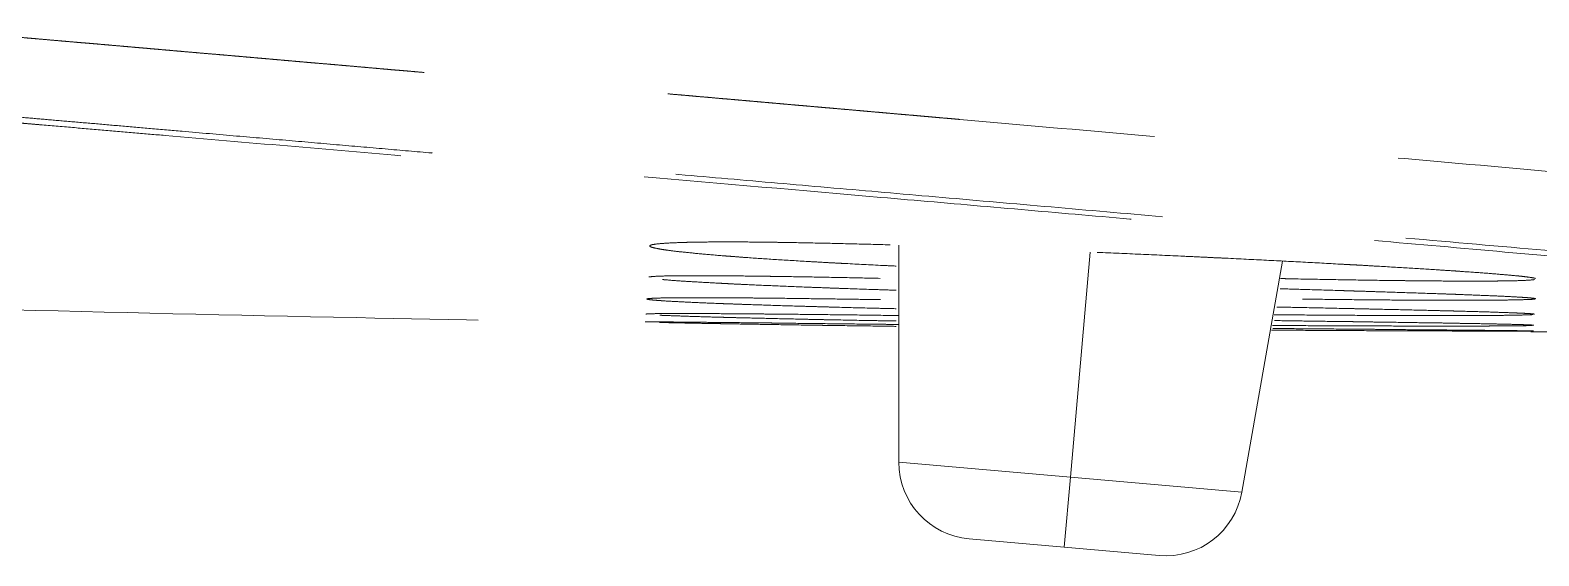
# Model space of a CAD drawing. Header units: millimetres. Extents: x 2433 to 4809, y -10272 to -6912.
# Drawn here: x 4035.81 to 4055.42, y -8257.72 to -8250.9 of the extents above; entities that cross this region are included whole.
import ezdxf

# ---------------------------------------------------------------- set-up
doc = ezdxf.new("R2010")
doc.units = ezdxf.units.MM
doc.linetypes.add('HIDDEN', pattern=[9.525, 6.35, -3.175])
doc.linetypes.add('HIDDEN2', pattern=[4.7625, 3.175, -1.5875])
doc.layers.add('HIDDEN', color=252, linetype='HIDDEN2', lineweight=13)

msp = doc.modelspace()

# ---------------------------------------------------------------- linework, layer by layer
at = {"layer": 'HIDDEN', "linetype": 'HIDDEN', "lineweight": 18, "extrusion": (-1, -2.22045e-16, 0)}
for p, q in [((4047.101, -8253.688), (4047.101, -8256.505)), ((4049.329, -8256.7), (4049.585, -8253.778)), ((4051.557, -8256.895), (4052.086, -8253.896)), ((4049.329, -8256.7), (4047.101, -8256.505)), ((4049.249, -8257.609), (4049.329, -8256.7)), ((4049.329, -8256.7), (4051.557, -8256.895)), ((4049.249, -8257.609), (4048.014, -8257.501)), ((4049.249, -8257.609), (4050.485, -8257.717))]:
    msp.add_line(p, q, dxfattribs=at)
at = {"layer": 'HIDDEN', "linetype": 'HIDDEN', "lineweight": 18}
for centre, start, end in [((4048.101, -8256.505), 180, 265), ((4050.572, -8256.721), 265, 350)]:
    msp.add_arc(centre, 1, start, end, dxfattribs=at)
for points, knots in [([(4034.609, -8250.897), (4034.643, -8250.9), (4034.712, -8250.906), (4034.815, -8250.915), (4034.918, -8250.924), (4035.021, -8250.933), (4035.124, -8250.941), (4035.227, -8250.95), (4035.33, -8250.959), (4035.433, -8250.968), (4035.536, -8250.977), (4035.639, -8250.986), (4035.742, -8250.995), (4035.846, -8251.004), (4035.949, -8251.013), (4036.052, -8251.022), (4036.155, -8251.031), (4036.258, -8251.04), (4036.361, -8251.049), (4036.464, -8251.058), (4036.567, -8251.066), (4036.67, -8251.075), (4036.773, -8251.084), (4036.876, -8251.093), (4036.98, -8251.102), (4037.083, -8251.111), (4037.186, -8251.12), (4037.289, -8251.129), (4037.392, -8251.138), (4037.495, -8251.147), (4037.597, -8251.156), (4037.7, -8251.165), (4037.803, -8251.174), (4037.906, -8251.183), (4038.009, -8251.192), (4038.112, -8251.201), (4038.215, -8251.209), (4038.318, -8251.218), (4038.42, -8251.227), (4038.523, -8251.236), (4038.626, -8251.245), (4038.728, -8251.254), (4038.831, -8251.263), (4038.934, -8251.272), (4039.036, -8251.281), (4039.139, -8251.29), (4039.241, -8251.299), (4039.344, -8251.308), (4039.446, -8251.317), (4039.549, -8251.326), (4039.651, -8251.334), (4039.753, -8251.343), (4039.856, -8251.352), (4039.958, -8251.361), (4040.06, -8251.37), (4040.162, -8251.379), (4040.264, -8251.388), (4040.366, -8251.397), (4040.468, -8251.406), (4040.57, -8251.415), (4040.672, -8251.423), (4040.774, -8251.432), (4040.876, -8251.441), (4040.977, -8251.45), (4041.079, -8251.459), (4041.181, -8251.468), (4041.282, -8251.477), (4041.384, -8251.486), (4041.485, -8251.494), (4041.586, -8251.503), (4041.688, -8251.512), (4041.789, -8251.521), (4041.89, -8251.53), (4041.991, -8251.539), (4042.092, -8251.547), (4042.193, -8251.556), (4042.294, -8251.565), (4042.395, -8251.574), (4042.496, -8251.583), (4042.596, -8251.592), (4042.697, -8251.6), (4042.798, -8251.609), (4042.898, -8251.618), (4042.998, -8251.627), (4043.099, -8251.635), (4043.199, -8251.644), (4043.299, -8251.653), (4043.399, -8251.662), (4043.499, -8251.67), (4043.599, -8251.679), (4043.699, -8251.688), (4043.798, -8251.697), (4043.898, -8251.705), (4043.998, -8251.714), (4044.097, -8251.723), (4044.196, -8251.732), (4044.296, -8251.74), (4044.395, -8251.749), (4044.494, -8251.758), (4044.593, -8251.766), (4044.692, -8251.775), (4044.79, -8251.784), (4044.889, -8251.792), (4044.988, -8251.801), (4045.086, -8251.809), (4045.184, -8251.818), (4045.283, -8251.827), (4045.381, -8251.835), (4045.479, -8251.844), (4045.577, -8251.853), (4045.675, -8251.861), (4045.772, -8251.87), (4045.87, -8251.878), (4045.968, -8251.887), (4046.065, -8251.895), (4046.162, -8251.904), (4046.259, -8251.912), (4046.357, -8251.921), (4046.453, -8251.929), (4046.55, -8251.938), (4046.647, -8251.946), (4046.744, -8251.955), (4046.84, -8251.963), (4046.936, -8251.972), (4047.033, -8251.98), (4047.129, -8251.989), (4047.225, -8251.997), (4047.321, -8252.005), (4047.416, -8252.014), (4047.512, -8252.022), (4047.607, -8252.031), (4047.703, -8252.039), (4047.798, -8252.047), (4048.648, -8252.122), (4050.254, -8252.263), (4052.563, -8252.466), (4054.835, -8252.667), (4057.046, -8252.862), (4059.162, -8253.05), (4061.229, -8253.234), (4063.264, -8253.415), (4065.249, -8253.594), (4066.643, -8253.721), (4067.55, -8253.804), (4068.066, -8253.851), (4068.533, -8253.895), (4068.952, -8253.934), (4069.218, -8253.959), (4069.366, -8253.973), (4069.416, -8253.977), (4069.464, -8253.982), (4069.511, -8253.986), (4069.557, -8253.991), (4069.602, -8253.995), (4069.647, -8253.999), (4069.69, -8254.003), (4069.733, -8254.008), (4069.775, -8254.012), (4069.815, -8254.015), (4069.855, -8254.019), (4069.894, -8254.023), (4069.932, -8254.027), (4069.969, -8254.031), (4070.005, -8254.034), (4070.04, -8254.038), (4070.074, -8254.041), (4070.107, -8254.044), (4070.139, -8254.048), (4070.17, -8254.051), (4070.2, -8254.054), (4070.229, -8254.057), (4070.258, -8254.06), (4070.285, -8254.063), (4070.311, -8254.065), (4070.337, -8254.068), (4070.361, -8254.07), (4070.384, -8254.073), (4070.407, -8254.075), (4070.428, -8254.078), (4070.448, -8254.08), (4070.468, -8254.082), (4070.486, -8254.084), (4070.498, -8254.085), (4070.503, -8254.086)], [0, 0, 0, 0, 0.001868, 0.003737, 0.005607, 0.007478, 0.009349, 0.011221, 0.013093, 0.014966, 0.01684, 0.018714, 0.02059, 0.022465, 0.024342, 0.026219, 0.028096, 0.029975, 0.031853, 0.033733, 0.035613, 0.037493, 0.039374, 0.041256, 0.043138, 0.045021, 0.046905, 0.048789, 0.050673, 0.052558, 0.054444, 0.05633, 0.058216, 0.060103, 0.061991, 0.063879, 0.065767, 0.067656, 0.069545, 0.071435, 0.073325, 0.075216, 0.077107, 0.078999, 0.080891, 0.082783, 0.084676, 0.086569, 0.088463, 0.090357, 0.092251, 0.094145, 0.096041, 0.097936, 0.099832, 0.101728, 0.103624, 0.105521, 0.107418, 0.109315, 0.111213, 0.113111, 0.115009, 0.116907, 0.118806, 0.120705, 0.122604, 0.124504, 0.126403, 0.128303, 0.130204, 0.132104, 0.134005, 0.135905, 0.137806, 0.139707, 0.141609, 0.14351, 0.145412, 0.147314, 0.149216, 0.151118, 0.15302, 0.154923, 0.156825, 0.158728, 0.16063, 0.162533, 0.164436, 0.166339, 0.168242, 0.170145, 0.172048, 0.173951, 0.175855, 0.177758, 0.179661, 0.181564, 0.183468, 0.185371, 0.187274, 0.189178, 0.191081, 0.192984, 0.194887, 0.19679, 0.198693, 0.200597, 0.202499, 0.204402, 0.206305, 0.208208, 0.210111, 0.212013, 0.213915, 0.215818, 0.21772, 0.219622, 0.221524, 0.223426, 0.225327, 0.227229, 0.22913, 0.231031, 0.232932, 0.234832, 0.236733, 0.238633, 0.240533, 0.242433, 0.244332, 0.246232, 0.248131, 0.250029, 0.297197, 0.345867, 0.395959, 0.447375, 0.499998, 0.553136, 0.612729, 0.678475, 0.749923, 0.775235, 0.800374, 0.825328, 0.850083, 0.874627, 0.878178, 0.881732, 0.885288, 0.888846, 0.892407, 0.89597, 0.899535, 0.903103, 0.906672, 0.910244, 0.913817, 0.917392, 0.92097, 0.924549, 0.928129, 0.931711, 0.935295, 0.938881, 0.942468, 0.946056, 0.949645, 0.953236, 0.956828, 0.960421, 0.964015, 0.96761, 0.971206, 0.974803, 0.978401, 0.981999, 0.985598, 0.989198, 0.992798, 0.996399, 1, 1, 1, 1]), ([(4034.302, -8251.984), (4034.336, -8251.987), (4034.403, -8251.993), (4034.504, -8252.001), (4034.609, -8252.01), (4034.717, -8252.02), (4034.827, -8252.029), (4034.94, -8252.039), (4035.056, -8252.048), (4035.174, -8252.059), (4035.296, -8252.069), (4035.42, -8252.08), (4035.547, -8252.09), (4035.676, -8252.102), (4035.809, -8252.113), (4036.038, -8252.132), (4036.36, -8252.16), (4036.77, -8252.195), (4037.172, -8252.23), (4037.969, -8252.298), (4039.166, -8252.401), (4041.24, -8252.579), (4043.837, -8252.804), (4046.322, -8253.02), (4048.271, -8253.189), (4049.678, -8253.312), (4051.103, -8253.437), (4052.64, -8253.571), (4054.257, -8253.713), (4055.918, -8253.86), (4057.403, -8253.991), (4058.733, -8254.109), (4059.93, -8254.215), (4061.094, -8254.319), (4062.195, -8254.417), (4063.21, -8254.509), (4064.124, -8254.591), (4064.942, -8254.666), (4065.615, -8254.728), (4066.166, -8254.779), (4066.616, -8254.822), (4067.014, -8254.86), (4067.259, -8254.884), (4067.391, -8254.897), (4067.428, -8254.901), (4067.465, -8254.904), (4067.502, -8254.908), (4067.538, -8254.912), (4067.573, -8254.915), (4067.608, -8254.919), (4067.643, -8254.922), (4067.676, -8254.926), (4067.71, -8254.929), (4067.742, -8254.933), (4067.774, -8254.936), (4067.806, -8254.939), (4067.836, -8254.942), (4067.866, -8254.945), (4067.896, -8254.949), (4067.924, -8254.952), (4067.952, -8254.955), (4067.98, -8254.958), (4068.006, -8254.961), (4068.032, -8254.963), (4068.057, -8254.966), (4068.081, -8254.969), (4068.105, -8254.971), (4068.127, -8254.974), (4068.149, -8254.977), (4068.17, -8254.979), (4068.19, -8254.981), (4068.209, -8254.984), (4068.228, -8254.986), (4068.239, -8254.987), (4068.245, -8254.988)], [0, 0, 0, 0, 0.001901, 0.003856, 0.005866, 0.007929, 0.010046, 0.012218, 0.014443, 0.016722, 0.019056, 0.021443, 0.023885, 0.026381, 0.02893, 0.031534, 0.039629, 0.047565, 0.055342, 0.06296, 0.093921, 0.125357, 0.185465, 0.250033, 0.279563, 0.310272, 0.342163, 0.375237, 0.416513, 0.458099, 0.500005, 0.533967, 0.569101, 0.60541, 0.642901, 0.679508, 0.715547, 0.751022, 0.785939, 0.812928, 0.839733, 0.866359, 0.892808, 0.895957, 0.899128, 0.902318, 0.90553, 0.908761, 0.912014, 0.915286, 0.91858, 0.921893, 0.925228, 0.928583, 0.931958, 0.935354, 0.93877, 0.942207, 0.945665, 0.949143, 0.952642, 0.956161, 0.959701, 0.963261, 0.966842, 0.970444, 0.974066, 0.977709, 0.981373, 0.985057, 0.988762, 0.992487, 0.996233, 1, 1, 1, 1]), ([(4069.503, -8254.999), (4069.5, -8254.999), (4069.493, -8254.998), (4069.483, -8254.997), (4069.473, -8254.996), (4069.462, -8254.995), (4069.451, -8254.994), (4069.44, -8254.993), (4069.428, -8254.992), (4069.416, -8254.99), (4069.404, -8254.989), (4069.391, -8254.988), (4069.378, -8254.987), (4069.365, -8254.985), (4069.351, -8254.984), (4069.337, -8254.983), (4069.316, -8254.981), (4069.277, -8254.977), (4069.208, -8254.97), (4069.08, -8254.958), (4068.898, -8254.941), (4068.547, -8254.909), (4067.997, -8254.859), (4067.126, -8254.78), (4066.153, -8254.693), (4065.105, -8254.6), (4063.991, -8254.501), (4062.502, -8254.37), (4060.646, -8254.206), (4058.633, -8254.029), (4056.779, -8253.866), (4055.06, -8253.716), (4053.366, -8253.567), (4051.753, -8253.426), (4050.278, -8253.297), (4048.834, -8253.171), (4047.445, -8253.049), (4046.106, -8252.933), (4044.813, -8252.82), (4043.544, -8252.709), (4042.3, -8252.601), (4041.276, -8252.512), (4040.458, -8252.441), (4039.827, -8252.386), (4039.171, -8252.329), (4038.489, -8252.27), (4037.889, -8252.218), (4037.387, -8252.174), (4037.001, -8252.141), (4036.638, -8252.109), (4036.298, -8252.08), (4035.982, -8252.053), (4035.69, -8252.027), (4035.421, -8252.004), (4035.177, -8251.983), (4034.956, -8251.964), (4034.76, -8251.947), (4034.587, -8251.932), (4034.48, -8251.922), (4034.431, -8251.918)], [0, 0, 0, 0, 0.002061, 0.004121, 0.006182, 0.008242, 0.010302, 0.012361, 0.014421, 0.01648, 0.01854, 0.020599, 0.022658, 0.024717, 0.026775, 0.028834, 0.030767, 0.036203, 0.045144, 0.057587, 0.081404, 0.100454, 0.149965, 0.199826, 0.250047, 0.288914, 0.330648, 0.375251, 0.4405, 0.499992, 0.540869, 0.582578, 0.625123, 0.658519, 0.69046, 0.720947, 0.749979, 0.776607, 0.802426, 0.827436, 0.85164, 0.875036, 0.886613, 0.898628, 0.911081, 0.92397, 0.937296, 0.944991, 0.952236, 0.959032, 0.965378, 0.971276, 0.976725, 0.981726, 0.986278, 0.990381, 0.994036, 0.997242, 1, 1, 1, 1]), ([(4047.066, -8253.959), (4046.997, -8253.956), (4046.929, -8253.953), (4046.696, -8253.942), (4046.536, -8253.933), (4046.34, -8253.923), (4046.302, -8253.921), (4046.224, -8253.917), (4046.186, -8253.915), (4046.072, -8253.908), (4045.998, -8253.904), (4045.781, -8253.892), (4045.643, -8253.883), (4045.381, -8253.867), (4045.257, -8253.858), (4045.08, -8253.846), (4045.023, -8253.841), (4044.94, -8253.835), (4044.913, -8253.833), (4044.86, -8253.829), (4044.833, -8253.827), (4044.704, -8253.816), (4044.609, -8253.808), (4044.436, -8253.792), (4044.357, -8253.784), (4044.217, -8253.769), (4044.155, -8253.762), (4044.088, -8253.752), (4044.075, -8253.751), (4044.05, -8253.747), (4044.038, -8253.745), (4044.005, -8253.74), (4043.985, -8253.736), (4043.932, -8253.726), (4043.905, -8253.72), (4043.871, -8253.708), (4043.863, -8253.702), (4043.866, -8253.694), (4043.869, -8253.691), (4043.878, -8253.687), (4043.881, -8253.686), (4043.89, -8253.684), (4043.894, -8253.682), (4043.92, -8253.677), (4043.951, -8253.673), (4044.029, -8253.665), (4044.077, -8253.662), (4044.19, -8253.656), (4044.255, -8253.654), (4044.348, -8253.651), (4044.367, -8253.651), (4044.406, -8253.65), (4044.466, -8253.649), (4044.531, -8253.648), (4044.665, -8253.646), (4044.763, -8253.646), (4044.973, -8253.646), (4045.085, -8253.646), (4045.266, -8253.648), (4045.328, -8253.649), (4045.424, -8253.65), (4045.457, -8253.65), (4045.523, -8253.651), (4045.556, -8253.652), (4045.725, -8253.654), (4045.866, -8253.657), (4046.158, -8253.663), (4046.31, -8253.666), (4046.624, -8253.674), (4046.787, -8253.678), (4046.997, -8253.684), (4047.04, -8253.686), (4047.125, -8253.688), (4047.253, -8253.692), (4047.382, -8253.696), (4047.644, -8253.704), (4047.998, -8253.716), (4048.362, -8253.729), (4048.64, -8253.74), (4048.733, -8253.743), (4048.921, -8253.751), (4049.016, -8253.754), (4049.299, -8253.766), (4049.488, -8253.773), (4049.678, -8253.781)], [0, 0, 0, 0, 0.015012, 0.015012, 0.051493, 0.051493, 0.060613, 0.060613, 0.069734, 0.069734, 0.087974, 0.087974, 0.124455, 0.124455, 0.160936, 0.160936, 0.179177, 0.179177, 0.188297, 0.188297, 0.197417, 0.197417, 0.233898, 0.233898, 0.270379, 0.270379, 0.30686, 0.30686, 0.315981, 0.315981, 0.325101, 0.325101, 0.343341, 0.343341, 0.379822, 0.379822, 0.416303, 0.416303, 0.434544, 0.434544, 0.443664, 0.443664, 0.452784, 0.452784, 0.489265, 0.489265, 0.525746, 0.525746, 0.562228, 0.562228, 0.571348, 0.571348, 0.580468, 0.598709, 0.598709, 0.63519, 0.63519, 0.671671, 0.671671, 0.689911, 0.689911, 0.699031, 0.699031, 0.708152, 0.708152, 0.744633, 0.744633, 0.781114, 0.781114, 0.817595, 0.817595, 0.826715, 0.826715, 0.835835, 0.854076, 0.854076, 0.890557, 0.927038, 0.927038, 0.945278, 0.945278, 0.963519, 0.963519, 1, 1, 1, 1]), ([(4049.678, -8253.781), (4049.868, -8253.789), (4050.056, -8253.798), (4050.43, -8253.814), (4050.615, -8253.823), (4050.891, -8253.836), (4050.983, -8253.84), (4051.12, -8253.846), (4051.165, -8253.849), (4051.256, -8253.853), (4051.302, -8253.855), (4051.528, -8253.866), (4051.704, -8253.875), (4052.05, -8253.892), (4052.218, -8253.901), (4052.547, -8253.918), (4052.708, -8253.927), (4052.903, -8253.938), (4052.942, -8253.94), (4053.019, -8253.944), (4053.057, -8253.946), (4053.171, -8253.952), (4053.245, -8253.957), (4053.462, -8253.969), (4053.6, -8253.977), (4053.862, -8253.993), (4053.987, -8254.001), (4054.163, -8254.012), (4054.22, -8254.016), (4054.303, -8254.021), (4054.33, -8254.023), (4054.384, -8254.027), (4054.41, -8254.029), (4054.54, -8254.038), (4054.635, -8254.044), (4054.808, -8254.058), (4054.886, -8254.064), (4055.027, -8254.076), (4055.089, -8254.082), (4055.156, -8254.088), (4055.169, -8254.09), (4055.194, -8254.092), (4055.206, -8254.094), (4055.239, -8254.098), (4055.259, -8254.1), (4055.313, -8254.107), (4055.339, -8254.112), (4055.364, -8254.117), (4055.369, -8254.119), (4055.373, -8254.121)], [0, 0, 0, 0, 0.064916, 0.064916, 0.129832, 0.129832, 0.16229, 0.16229, 0.178519, 0.178519, 0.194748, 0.194748, 0.259664, 0.259664, 0.324581, 0.324581, 0.389497, 0.389497, 0.405726, 0.405726, 0.421955, 0.421955, 0.454413, 0.454413, 0.519329, 0.519329, 0.584245, 0.584245, 0.616703, 0.616703, 0.632932, 0.632932, 0.649161, 0.649161, 0.714077, 0.714077, 0.778993, 0.778993, 0.843909, 0.843909, 0.860138, 0.860138, 0.876367, 0.876367, 0.908825, 0.908825, 0.973742, 0.973742, 1, 1, 1, 1]), ([(4043.852, -8254.101), (4043.852, -8254.101), (4043.852, -8254.101), (4043.855, -8254.1), (4043.859, -8254.1), (4043.867, -8254.098), (4043.872, -8254.098), (4043.899, -8254.095), (4043.93, -8254.093), (4044.009, -8254.089), (4044.057, -8254.088), (4044.171, -8254.086), (4044.237, -8254.085), (4044.33, -8254.085), (4044.349, -8254.084), (4044.389, -8254.084), (4044.449, -8254.084), (4044.514, -8254.084), (4044.65, -8254.085), (4044.747, -8254.085), (4044.958, -8254.087), (4045.071, -8254.088), (4045.253, -8254.09), (4045.315, -8254.091), (4045.412, -8254.092), (4045.444, -8254.093), (4045.511, -8254.094), (4045.544, -8254.094), (4045.713, -8254.097), (4045.854, -8254.099), (4046.148, -8254.104), (4046.3, -8254.107), (4046.587, -8254.113), (4046.72, -8254.116), (4046.857, -8254.119)], [0, 0, 0, 0, 0.001163, 0.001163, 0.025356, 0.025356, 0.049549, 0.049549, 0.146321, 0.146321, 0.243094, 0.243094, 0.339866, 0.339866, 0.36406, 0.36406, 0.388253, 0.436639, 0.436639, 0.533411, 0.533411, 0.630184, 0.630184, 0.67857, 0.67857, 0.702763, 0.702763, 0.726956, 0.726956, 0.823729, 0.823729, 0.920501, 0.920501, 1, 1, 1, 1]), ([(4047.067, -8254.273), (4046.988, -8254.271), (4046.91, -8254.268), (4046.669, -8254.26), (4046.508, -8254.255), (4046.313, -8254.248), (4046.274, -8254.246), (4046.197, -8254.244), (4046.159, -8254.242), (4046.045, -8254.238), (4045.971, -8254.235), (4045.754, -8254.227), (4045.616, -8254.221), (4045.354, -8254.21), (4045.229, -8254.205), (4045.053, -8254.196), (4044.996, -8254.194), (4044.913, -8254.19), (4044.886, -8254.188), (4044.833, -8254.185), (4044.806, -8254.184), (4044.677, -8254.177), (4044.582, -8254.172), (4044.409, -8254.162), (4044.331, -8254.157), (4044.191, -8254.148), (4044.129, -8254.143), (4044.062, -8254.137), (4044.049, -8254.136), (4044.034, -8254.135), (4044.032, -8254.135), (4044.029, -8254.135)], [0, 0, 0, 0, 0.053285, 0.053285, 0.167265, 0.167265, 0.19576, 0.19576, 0.224255, 0.224255, 0.281245, 0.281245, 0.395224, 0.395224, 0.509204, 0.509204, 0.566194, 0.566194, 0.594688, 0.594688, 0.623183, 0.623183, 0.737163, 0.737163, 0.851143, 0.851143, 0.965122, 0.965122, 0.993617, 0.993617, 1, 1, 1, 1]), ([(4055.361, -8254.135), (4055.357, -8254.135), (4055.353, -8254.136), (4055.327, -8254.139), (4055.297, -8254.142), (4055.219, -8254.146), (4055.172, -8254.148), (4055.059, -8254.151), (4054.994, -8254.152), (4054.901, -8254.153), (4054.882, -8254.153), (4054.843, -8254.154), (4054.783, -8254.154), (4054.718, -8254.155), (4054.583, -8254.155), (4054.486, -8254.155), (4054.276, -8254.154), (4054.163, -8254.153), (4053.982, -8254.152), (4053.92, -8254.151), (4053.823, -8254.15), (4053.791, -8254.15), (4053.725, -8254.149), (4053.691, -8254.149), (4053.522, -8254.147), (4053.382, -8254.145), (4053.089, -8254.141), (4052.937, -8254.138), (4052.622, -8254.133), (4052.459, -8254.13), (4052.248, -8254.126), (4052.206, -8254.125), (4052.129, -8254.123), (4052.095, -8254.122), (4052.06, -8254.122)], [0, 0, 0, 0, 0.022034, 0.022034, 0.115602, 0.115602, 0.209169, 0.209169, 0.302736, 0.302736, 0.326128, 0.326128, 0.34952, 0.396304, 0.396304, 0.489871, 0.489871, 0.583438, 0.583438, 0.630222, 0.630222, 0.653614, 0.653614, 0.677006, 0.677006, 0.770573, 0.770573, 0.86414, 0.86414, 0.957708, 0.957708, 0.981099, 0.981099, 1, 1, 1, 1]), ([(4047.067, -8254.513), (4046.981, -8254.511), (4046.897, -8254.509), (4046.648, -8254.503), (4046.488, -8254.499), (4046.292, -8254.494), (4046.254, -8254.493), (4046.177, -8254.49), (4046.138, -8254.489), (4046.025, -8254.486), (4045.95, -8254.484), (4045.733, -8254.478), (4045.595, -8254.474), (4045.333, -8254.465), (4045.209, -8254.461), (4045.033, -8254.455), (4044.976, -8254.453), (4044.894, -8254.45), (4044.866, -8254.449), (4044.813, -8254.447), (4044.786, -8254.446), (4044.657, -8254.441), (4044.563, -8254.437), (4044.39, -8254.429), (4044.312, -8254.426), (4044.172, -8254.418), (4044.11, -8254.415), (4044.043, -8254.411), (4044.031, -8254.41), (4044.006, -8254.408), (4043.994, -8254.407), (4043.961, -8254.405), (4043.941, -8254.403), (4043.889, -8254.399), (4043.863, -8254.396), (4043.83, -8254.391), (4043.822, -8254.388), (4043.826, -8254.385), (4043.83, -8254.384), (4043.839, -8254.383), (4043.842, -8254.382), (4043.851, -8254.381), (4043.856, -8254.381), (4043.883, -8254.378), (4043.913, -8254.377), (4043.993, -8254.374), (4044.041, -8254.373), (4044.156, -8254.372), (4044.222, -8254.371), (4044.315, -8254.371), (4044.335, -8254.37), (4044.374, -8254.37), (4044.435, -8254.37), (4044.5, -8254.37), (4044.636, -8254.37), (4044.734, -8254.371), (4044.946, -8254.372), (4045.059, -8254.373), (4045.241, -8254.374), (4045.303, -8254.375), (4045.4, -8254.376), (4045.433, -8254.376), (4045.499, -8254.377), (4045.533, -8254.377), (4045.702, -8254.379), (4045.843, -8254.381), (4046.137, -8254.385), (4046.289, -8254.387), (4046.582, -8254.391), (4046.72, -8254.393), (4046.862, -8254.395)], [0, 0, 0, 0, 0.022762, 0.022762, 0.067482, 0.067482, 0.078662, 0.078662, 0.089842, 0.089842, 0.112202, 0.112202, 0.156921, 0.156921, 0.201641, 0.201641, 0.224001, 0.224001, 0.235181, 0.235181, 0.246361, 0.246361, 0.291081, 0.291081, 0.3358, 0.3358, 0.38052, 0.38052, 0.3917, 0.3917, 0.40288, 0.40288, 0.42524, 0.42524, 0.46996, 0.46996, 0.514679, 0.514679, 0.537039, 0.537039, 0.548219, 0.548219, 0.559399, 0.559399, 0.604119, 0.604119, 0.648838, 0.648838, 0.693558, 0.693558, 0.704738, 0.704738, 0.715918, 0.738278, 0.738278, 0.782998, 0.782998, 0.827717, 0.827717, 0.850077, 0.850077, 0.861257, 0.861257, 0.872437, 0.872437, 0.917157, 0.917157, 0.961876, 0.961876, 1, 1, 1, 1]), ([(4052.055, -8254.254), (4052.164, -8254.257), (4052.272, -8254.26), (4052.542, -8254.268), (4052.703, -8254.273), (4052.898, -8254.279), (4052.937, -8254.28), (4053.014, -8254.283), (4053.052, -8254.284), (4053.166, -8254.287), (4053.24, -8254.29), (4053.457, -8254.297), (4053.595, -8254.301), (4053.858, -8254.31), (4053.982, -8254.314), (4054.158, -8254.32), (4054.215, -8254.322), (4054.298, -8254.325), (4054.325, -8254.326), (4054.379, -8254.328), (4054.406, -8254.329), (4054.535, -8254.334), (4054.63, -8254.338), (4054.803, -8254.345), (4054.881, -8254.348), (4055.021, -8254.355), (4055.083, -8254.358), (4055.15, -8254.362), (4055.163, -8254.363), (4055.187, -8254.364), (4055.199, -8254.365), (4055.233, -8254.367), (4055.253, -8254.368), (4055.306, -8254.373), (4055.332, -8254.375), (4055.366, -8254.38), (4055.373, -8254.382), (4055.371, -8254.385), (4055.366, -8254.387), (4055.355, -8254.388), (4055.347, -8254.389), (4055.342, -8254.39), (4055.316, -8254.392), (4055.285, -8254.393), (4055.206, -8254.396), (4055.158, -8254.397), (4055.044, -8254.4), (4054.978, -8254.4), (4054.885, -8254.401), (4054.866, -8254.402), (4054.826, -8254.402), (4054.765, -8254.402), (4054.7, -8254.403), (4054.565, -8254.403), (4054.467, -8254.403), (4054.255, -8254.403), (4054.142, -8254.403), (4053.961, -8254.402), (4053.898, -8254.402), (4053.801, -8254.402), (4053.768, -8254.401), (4053.702, -8254.401), (4053.669, -8254.401), (4053.499, -8254.4), (4053.358, -8254.399), (4053.064, -8254.396), (4052.912, -8254.395), (4052.597, -8254.391), (4052.433, -8254.389), (4052.223, -8254.387), (4052.18, -8254.386), (4052.097, -8254.385), (4052.056, -8254.384), (4052.015, -8254.384)], [0, 0, 0, 0, 0.027796, 0.027796, 0.071026, 0.071026, 0.081833, 0.081833, 0.09264, 0.09264, 0.114255, 0.114255, 0.157484, 0.157484, 0.200713, 0.200713, 0.222328, 0.222328, 0.233135, 0.233135, 0.243943, 0.243943, 0.287172, 0.287172, 0.330401, 0.330401, 0.37363, 0.37363, 0.384437, 0.384437, 0.395245, 0.395245, 0.416859, 0.416859, 0.460089, 0.460089, 0.503318, 0.503318, 0.524932, 0.53574, 0.53574, 0.546547, 0.546547, 0.589776, 0.589776, 0.633006, 0.633006, 0.676235, 0.676235, 0.687042, 0.687042, 0.697849, 0.719464, 0.719464, 0.762693, 0.762693, 0.805922, 0.805922, 0.827537, 0.827537, 0.838344, 0.838344, 0.849152, 0.849152, 0.892381, 0.892381, 0.93561, 0.93561, 0.978839, 0.978839, 0.989647, 0.989647, 1, 1, 1, 1]), ([(4035.285, -8254.52), (4036.874, -8254.56), (4039.735, -8254.626), (4042.596, -8254.678), (4043.868, -8254.699)], [0, 0, 0, 0, 0.5554, 1, 1, 1, 1]), ([(4052.012, -8254.491), (4052.134, -8254.494), (4052.253, -8254.496), (4052.535, -8254.502), (4052.695, -8254.505), (4052.891, -8254.51), (4052.929, -8254.51), (4053.006, -8254.512), (4053.045, -8254.513), (4053.158, -8254.515), (4053.232, -8254.517), (4053.45, -8254.522), (4053.587, -8254.525), (4053.85, -8254.531), (4053.974, -8254.534), (4054.15, -8254.539), (4054.207, -8254.54), (4054.29, -8254.542), (4054.317, -8254.543), (4054.371, -8254.544), (4054.397, -8254.545), (4054.526, -8254.549), (4054.621, -8254.551), (4054.794, -8254.556), (4054.872, -8254.559), (4055.012, -8254.564), (4055.074, -8254.566), (4055.141, -8254.569), (4055.153, -8254.569), (4055.178, -8254.57), (4055.19, -8254.571), (4055.223, -8254.572), (4055.243, -8254.574), (4055.296, -8254.577), (4055.322, -8254.578), (4055.349, -8254.581), (4055.356, -8254.583), (4055.359, -8254.584)], [0, 0, 0, 0, 0.062673, 0.062673, 0.150636, 0.150636, 0.172627, 0.172627, 0.194617, 0.194617, 0.238599, 0.238599, 0.326561, 0.326561, 0.414524, 0.414524, 0.458505, 0.458505, 0.480496, 0.480496, 0.502486, 0.502486, 0.590449, 0.590449, 0.678412, 0.678412, 0.766374, 0.766374, 0.788365, 0.788365, 0.810355, 0.810355, 0.854337, 0.854337, 0.942299, 0.942299, 1, 1, 1, 1]), ([(4043.806, -8254.685), (4043.806, -8254.685), (4043.806, -8254.685), (4043.807, -8254.685), (4043.811, -8254.684), (4043.82, -8254.684), (4043.824, -8254.684), (4043.832, -8254.684), (4043.837, -8254.684), (4043.865, -8254.684), (4043.896, -8254.684), (4043.975, -8254.684), (4044.024, -8254.684), (4044.139, -8254.685), (4044.205, -8254.686), (4044.299, -8254.686), (4044.318, -8254.687), (4044.358, -8254.687), (4044.419, -8254.688), (4044.484, -8254.688), (4044.621, -8254.69), (4044.719, -8254.691), (4044.931, -8254.693), (4045.044, -8254.694), (4045.226, -8254.696), (4045.289, -8254.697), (4045.386, -8254.698), (4045.419, -8254.698), (4045.485, -8254.699), (4045.519, -8254.7), (4045.689, -8254.702), (4045.83, -8254.703), (4046.124, -8254.707), (4046.277, -8254.708), (4046.593, -8254.712), (4046.756, -8254.714), (4046.967, -8254.716), (4047.01, -8254.717), (4047.065, -8254.718), (4047.079, -8254.718), (4047.092, -8254.718)], [0, 0, 0, 0, 0.002777, 0.002777, 0.046799, 0.046799, 0.06881, 0.06881, 0.090821, 0.090821, 0.178864, 0.178864, 0.266907, 0.266907, 0.354951, 0.354951, 0.376961, 0.376961, 0.398972, 0.442994, 0.442994, 0.531037, 0.531037, 0.619081, 0.619081, 0.663102, 0.663102, 0.685113, 0.685113, 0.707124, 0.707124, 0.795167, 0.795167, 0.883211, 0.883211, 0.971254, 0.971254, 0.993265, 0.993265, 1, 1, 1, 1]), ([(4043.815, -8254.583), (4043.817, -8254.582), (4043.819, -8254.582), (4043.827, -8254.581), (4043.83, -8254.581), (4043.839, -8254.58), (4043.844, -8254.58), (4043.871, -8254.579), (4043.902, -8254.578), (4043.982, -8254.576), (4044.03, -8254.576), (4044.145, -8254.575), (4044.211, -8254.575), (4044.305, -8254.575), (4044.324, -8254.575), (4044.364, -8254.575), (4044.425, -8254.575), (4044.49, -8254.576), (4044.626, -8254.576), (4044.724, -8254.577), (4044.936, -8254.578), (4045.05, -8254.579), (4045.232, -8254.58), (4045.294, -8254.581), (4045.391, -8254.582), (4045.424, -8254.582), (4045.49, -8254.583), (4045.524, -8254.583), (4045.694, -8254.585), (4045.835, -8254.586), (4046.129, -8254.59), (4046.281, -8254.591), (4046.597, -8254.595), (4046.76, -8254.597), (4046.972, -8254.6), (4047.014, -8254.6), (4047.068, -8254.601), (4047.08, -8254.601), (4047.092, -8254.601)], [0, 0, 0, 0, 0.029732, 0.029732, 0.052153, 0.052153, 0.074575, 0.074575, 0.164261, 0.164261, 0.253947, 0.253947, 0.343633, 0.343633, 0.366054, 0.366054, 0.388476, 0.433319, 0.433319, 0.523005, 0.523005, 0.612691, 0.612691, 0.657534, 0.657534, 0.679955, 0.679955, 0.702377, 0.702377, 0.792063, 0.792063, 0.881749, 0.881749, 0.971435, 0.971435, 0.993856, 0.993856, 1, 1, 1, 1]), ([(4047.068, -8254.742), (4046.975, -8254.741), (4046.883, -8254.739), (4046.627, -8254.736), (4046.467, -8254.734), (4046.271, -8254.731), (4046.233, -8254.73), (4046.156, -8254.729), (4046.117, -8254.729), (4046.004, -8254.727), (4045.93, -8254.726), (4045.712, -8254.723), (4045.575, -8254.72), (4045.313, -8254.716), (4045.189, -8254.714), (4045.013, -8254.711), (4044.956, -8254.71), (4044.873, -8254.709), (4044.846, -8254.708), (4044.792, -8254.707), (4044.766, -8254.707), (4044.637, -8254.705), (4044.542, -8254.703), (4044.37, -8254.7), (4044.291, -8254.698), (4044.152, -8254.695), (4044.09, -8254.694), (4044.024, -8254.692), (4044.011, -8254.692), (4043.995, -8254.691), (4043.992, -8254.691), (4043.989, -8254.691)], [0, 0, 0, 0, 0.062172, 0.062172, 0.174905, 0.174905, 0.203089, 0.203089, 0.231272, 0.231272, 0.287639, 0.287639, 0.400372, 0.400372, 0.513105, 0.513105, 0.569472, 0.569472, 0.597655, 0.597655, 0.625838, 0.625838, 0.738571, 0.738571, 0.851305, 0.851305, 0.964038, 0.964038, 0.992221, 0.992221, 1, 1, 1, 1]), ([(4047.068, -8254.672), (4046.977, -8254.671), (4046.887, -8254.669), (4046.634, -8254.665), (4046.474, -8254.662), (4046.278, -8254.658), (4046.24, -8254.657), (4046.162, -8254.656), (4046.124, -8254.655), (4046.01, -8254.653), (4045.936, -8254.651), (4045.719, -8254.646), (4045.581, -8254.643), (4045.319, -8254.637), (4045.195, -8254.634), (4045.019, -8254.63), (4044.963, -8254.629), (4044.88, -8254.626), (4044.853, -8254.626), (4044.799, -8254.624), (4044.773, -8254.624), (4044.644, -8254.62), (4044.549, -8254.617), (4044.376, -8254.612), (4044.298, -8254.609), (4044.158, -8254.604), (4044.097, -8254.602), (4044.03, -8254.599), (4044.018, -8254.599), (4044.002, -8254.598), (4043.999, -8254.598), (4043.996, -8254.598)], [0, 0, 0, 0, 0.060707, 0.060707, 0.17365, 0.17365, 0.201886, 0.201886, 0.230122, 0.230122, 0.286594, 0.286594, 0.399537, 0.399537, 0.512481, 0.512481, 0.568952, 0.568952, 0.597188, 0.597188, 0.625424, 0.625424, 0.738367, 0.738367, 0.851311, 0.851311, 0.964254, 0.964254, 0.99249, 0.99249, 1, 1, 1, 1]), ([(4055.329, -8254.73), (4055.325, -8254.731), (4055.321, -8254.731), (4055.295, -8254.732), (4055.264, -8254.733), (4055.184, -8254.734), (4055.136, -8254.735), (4055.021, -8254.736), (4054.955, -8254.736), (4054.861, -8254.737), (4054.841, -8254.737), (4054.802, -8254.737), (4054.741, -8254.738), (4054.675, -8254.738), (4054.539, -8254.738), (4054.441, -8254.738), (4054.229, -8254.739), (4054.115, -8254.739), (4053.933, -8254.738), (4053.87, -8254.738), (4053.773, -8254.738), (4053.74, -8254.738), (4053.674, -8254.738), (4053.64, -8254.738), (4053.47, -8254.737), (4053.329, -8254.737), (4053.034, -8254.736), (4052.882, -8254.735), (4052.566, -8254.734), (4052.402, -8254.733), (4052.191, -8254.732), (4052.149, -8254.731), (4052.063, -8254.731), (4052.013, -8254.73), (4051.962, -8254.73), (4051.955, -8254.73)], [0, 0, 0, 0, 0.019573, 0.019573, 0.112557, 0.112557, 0.205541, 0.205541, 0.298526, 0.298526, 0.321772, 0.321772, 0.345018, 0.39151, 0.39151, 0.484495, 0.484495, 0.577479, 0.577479, 0.623971, 0.623971, 0.647217, 0.647217, 0.670463, 0.670463, 0.763448, 0.763448, 0.856432, 0.856432, 0.949416, 0.949416, 0.972663, 0.972663, 0.995909, 1, 1, 1, 1]), ([(4055.337, -8254.589), (4055.334, -8254.589), (4055.329, -8254.59), (4055.303, -8254.591), (4055.273, -8254.593), (4055.193, -8254.595), (4055.145, -8254.596), (4055.03, -8254.598), (4054.964, -8254.599), (4054.871, -8254.6), (4054.851, -8254.6), (4054.812, -8254.6), (4054.751, -8254.601), (4054.686, -8254.601), (4054.55, -8254.602), (4054.451, -8254.602), (4054.24, -8254.602), (4054.126, -8254.602), (4053.944, -8254.602), (4053.882, -8254.602), (4053.785, -8254.602), (4053.752, -8254.602), (4053.685, -8254.602), (4053.652, -8254.602), (4053.482, -8254.601), (4053.341, -8254.601), (4053.047, -8254.599), (4052.894, -8254.598), (4052.578, -8254.596), (4052.415, -8254.595), (4052.204, -8254.593), (4052.162, -8254.593), (4052.076, -8254.592), (4052.03, -8254.592), (4051.983, -8254.591), (4051.979, -8254.591)], [0, 0, 0, 0, 0.019978, 0.019978, 0.113114, 0.113114, 0.20625, 0.20625, 0.299386, 0.299386, 0.322669, 0.322669, 0.345953, 0.392521, 0.392521, 0.485657, 0.485657, 0.578793, 0.578793, 0.625361, 0.625361, 0.648645, 0.648645, 0.671929, 0.671929, 0.765065, 0.765065, 0.858201, 0.858201, 0.951337, 0.951337, 0.97462, 0.97462, 0.997904, 1, 1, 1, 1]), ([(4051.98, -8254.667), (4052.111, -8254.669), (4052.239, -8254.671), (4052.529, -8254.675), (4052.689, -8254.677), (4052.885, -8254.68), (4052.923, -8254.68), (4053, -8254.681), (4053.039, -8254.682), (4053.152, -8254.683), (4053.226, -8254.685), (4053.443, -8254.688), (4053.581, -8254.69), (4053.844, -8254.694), (4053.968, -8254.696), (4054.144, -8254.698), (4054.201, -8254.699), (4054.284, -8254.701), (4054.311, -8254.701), (4054.364, -8254.702), (4054.391, -8254.703), (4054.52, -8254.705), (4054.615, -8254.706), (4054.787, -8254.71), (4054.865, -8254.711), (4055.005, -8254.714), (4055.067, -8254.716), (4055.133, -8254.718), (4055.146, -8254.718), (4055.171, -8254.719), (4055.182, -8254.719), (4055.216, -8254.72), (4055.235, -8254.721), (4055.288, -8254.722), (4055.314, -8254.724), (4055.343, -8254.726), (4055.35, -8254.726), (4055.352, -8254.727)], [0, 0, 0, 0, 0.066365, 0.066365, 0.153344, 0.153344, 0.175089, 0.175089, 0.196834, 0.196834, 0.240324, 0.240324, 0.327303, 0.327303, 0.414282, 0.414282, 0.457772, 0.457772, 0.479516, 0.479516, 0.501261, 0.501261, 0.58824, 0.58824, 0.67522, 0.67522, 0.762199, 0.762199, 0.783944, 0.783944, 0.805689, 0.805689, 0.849178, 0.849178, 0.936157, 0.936157, 1, 1, 1, 1]), ([(4055.324, -8254.803), (4055.321, -8254.803), (4055.316, -8254.803), (4055.29, -8254.803), (4055.259, -8254.803), (4055.18, -8254.803), (4055.131, -8254.804), (4055.016, -8254.804), (4054.95, -8254.804), (4054.856, -8254.804), (4054.837, -8254.804), (4054.797, -8254.804), (4054.736, -8254.803), (4054.67, -8254.803), (4054.534, -8254.803), (4054.435, -8254.803), (4054.223, -8254.802), (4054.11, -8254.802), (4053.927, -8254.801), (4053.865, -8254.801), (4053.767, -8254.801), (4053.735, -8254.801), (4053.668, -8254.8), (4053.634, -8254.8), (4053.465, -8254.799), (4053.323, -8254.799), (4053.028, -8254.797), (4052.876, -8254.796), (4052.56, -8254.795), (4052.396, -8254.794), (4052.185, -8254.792), (4052.142, -8254.792), (4052.057, -8254.791), (4052.005, -8254.791), (4051.953, -8254.791), (4051.944, -8254.791)], [0, 0, 0, 0, 0.019331, 0.019331, 0.112268, 0.112268, 0.205205, 0.205205, 0.298142, 0.298142, 0.321376, 0.321376, 0.34461, 0.391078, 0.391078, 0.484015, 0.484015, 0.576952, 0.576952, 0.62342, 0.62342, 0.646654, 0.646654, 0.669889, 0.669889, 0.762825, 0.762825, 0.855762, 0.855762, 0.948699, 0.948699, 0.971933, 0.971933, 0.995167, 1, 1, 1, 1]), ([(4051.962, -8254.769), (4052.097, -8254.77), (4052.23, -8254.772), (4052.525, -8254.774), (4052.686, -8254.776), (4052.881, -8254.777), (4052.92, -8254.778), (4052.997, -8254.778), (4053.035, -8254.779), (4053.149, -8254.78), (4053.223, -8254.78), (4053.44, -8254.782), (4053.578, -8254.784), (4053.84, -8254.786), (4053.964, -8254.787), (4054.14, -8254.788), (4054.197, -8254.789), (4054.28, -8254.79), (4054.307, -8254.79), (4054.361, -8254.79), (4054.387, -8254.791), (4054.516, -8254.792), (4054.611, -8254.793), (4054.783, -8254.794), (4054.862, -8254.795), (4055.001, -8254.796), (4055.063, -8254.797), (4055.129, -8254.798), (4055.142, -8254.798), (4055.167, -8254.798), (4055.178, -8254.798), (4055.212, -8254.799), (4055.231, -8254.799), (4055.284, -8254.8), (4055.31, -8254.8), (4055.34, -8254.801), (4055.347, -8254.801), (4055.348, -8254.802)], [0, 0, 0, 0, 0.068177, 0.068177, 0.154258, 0.154258, 0.175778, 0.175778, 0.197299, 0.197299, 0.240339, 0.240339, 0.326421, 0.326421, 0.412502, 0.412502, 0.455543, 0.455543, 0.477063, 0.477063, 0.498584, 0.498584, 0.584665, 0.584665, 0.670747, 0.670747, 0.756828, 0.756828, 0.778349, 0.778349, 0.799869, 0.799869, 0.84291, 0.84291, 0.928991, 0.928991, 1, 1, 1, 1]), ([(4055.311, -8254.811), (4057.567, -8254.82), (4061.143, -8254.819), (4064.72, -8254.794), (4066.041, -8254.782)], [0, 0, 0, 0, 0.630648, 1, 1, 1, 1])]:
    msp.add_open_spline(points, degree=3, knots=knots, dxfattribs=at)

doc.saveas('drawing.dxf')
